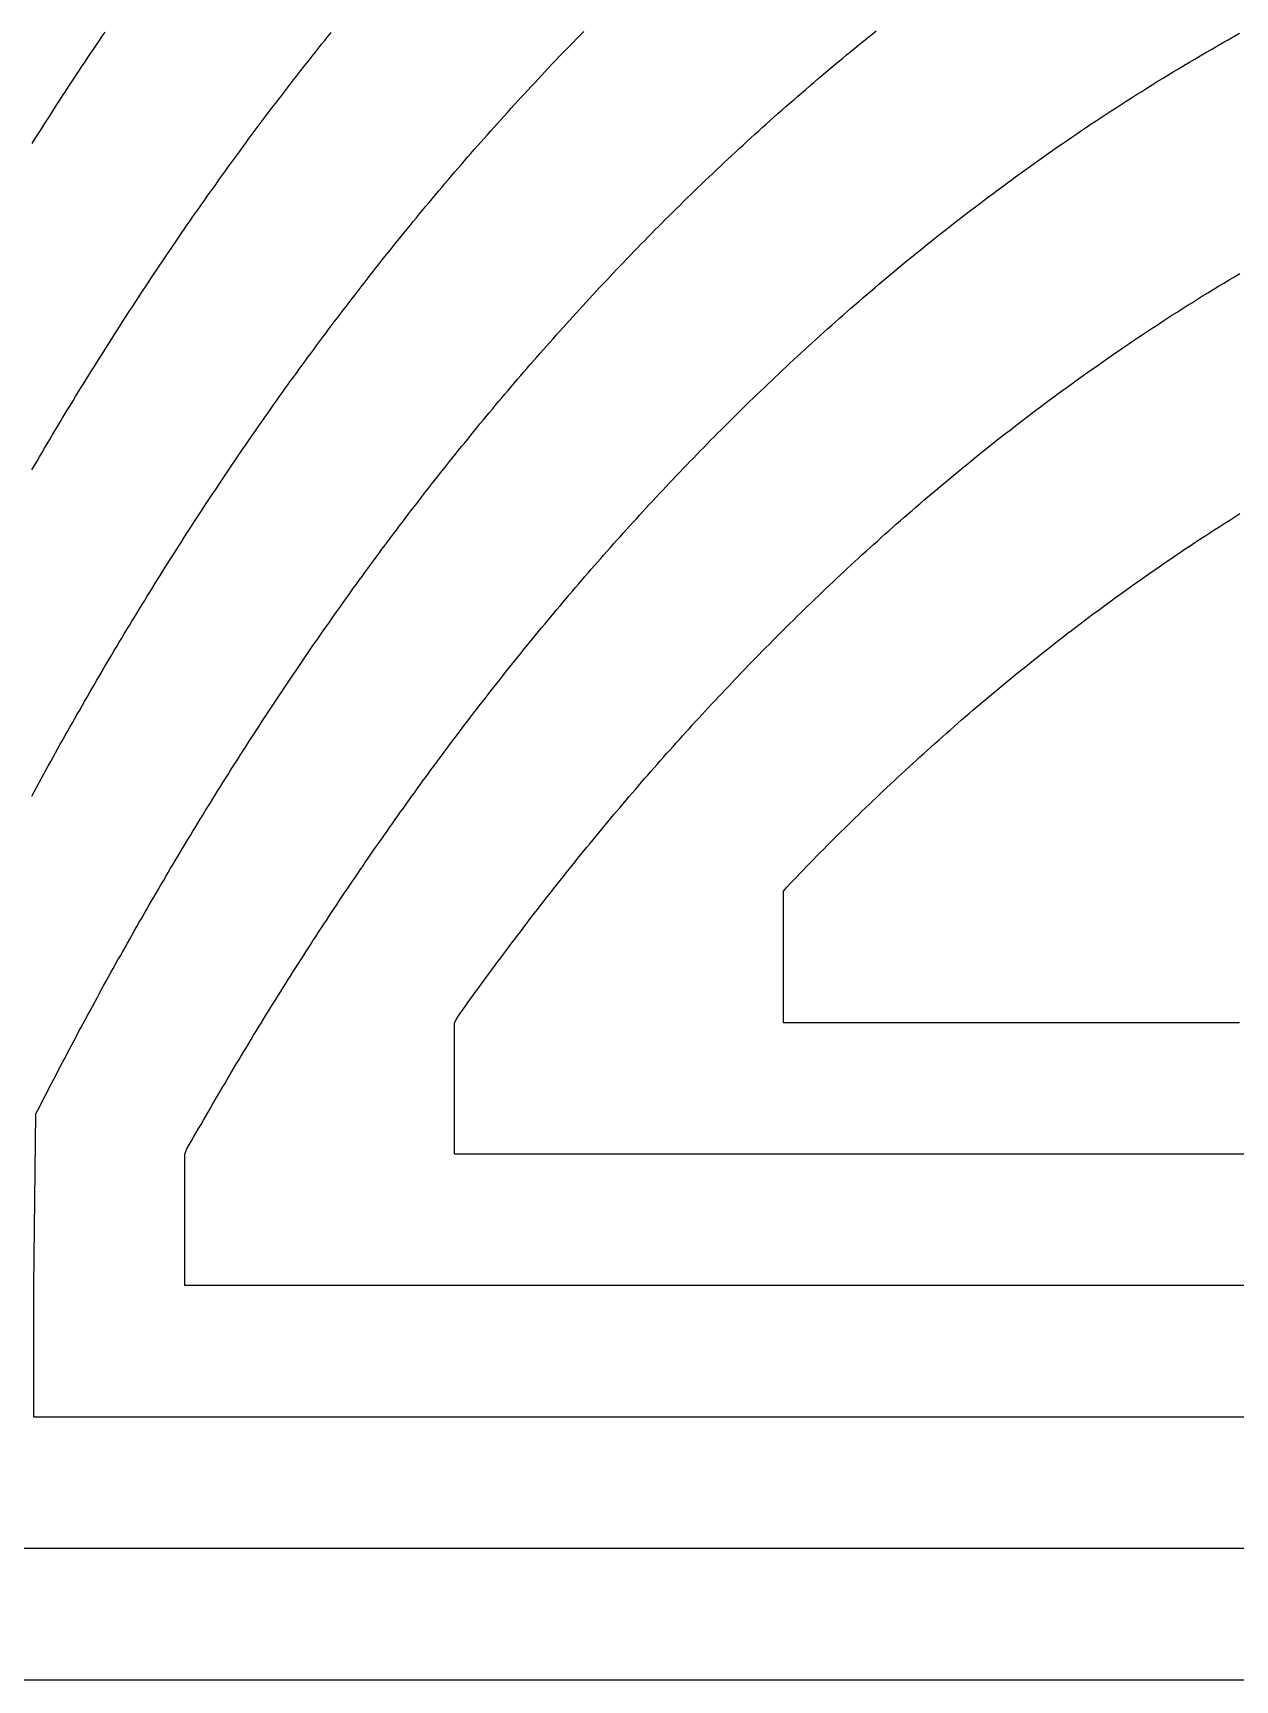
# Model space of a CAD drawing. Extents: x 201 to 397, y -170 to -3.
# Drawn here: x 247.8 to 276.13, y -132.3 to -93.46 of the extents above; entities that cross this region are included whole.
import ezdxf

# ---------------------------------------------------------------- set-up
doc = ezdxf.new("R2010")
doc.units = 0
doc.layers.add('MyLines', color=7, linetype='Continuous')

msp = doc.modelspace()

# ---------------------------------------------------------------- linework, layer by layer
at = {"layer": 'MyLines'}
for p, q in [((249.37, -93.639), (249.438, -93.539)), ((249.438, -93.539), (249.505, -93.439)), ((254.681, -93.637), (254.755, -93.544)), ((254.755, -93.544), (254.829, -93.452)), ((260.534, -93.683), (260.617, -93.597)), ((260.617, -93.597), (260.701, -93.511)), ((260.701, -93.511), (260.785, -93.425)), ((267.374, -93.656), (267.474, -93.576)), ((267.474, -93.576), (267.574, -93.495)), ((267.574, -93.495), (267.674, -93.415)), ((275.974, -93.621), (276.108, -93.545)), ((276.108, -93.545), (276.243, -93.47)), ((249.1, -94.039), (249.167, -93.939)), ((249.167, -93.939), (249.235, -93.839)), ((249.235, -93.839), (249.302, -93.739)), ((249.302, -93.739), (249.37, -93.639)), ((254.385, -94.007), (254.459, -93.914)), ((254.459, -93.914), (254.533, -93.822)), ((254.533, -93.822), (254.606, -93.729)), ((254.606, -93.729), (254.681, -93.637)), ((260.201, -94.028), (260.284, -93.941)), ((260.284, -93.941), (260.367, -93.855)), ((260.367, -93.855), (260.45, -93.769)), ((260.45, -93.769), (260.534, -93.683)), ((266.881, -94.06), (266.979, -93.979)), ((266.979, -93.979), (267.077, -93.898)), ((267.077, -93.898), (267.176, -93.817)), ((267.176, -93.817), (267.275, -93.737)), ((267.275, -93.737), (267.374, -93.656)), ((275.316, -94), (275.446, -93.924)), ((275.446, -93.924), (275.577, -93.848)), ((275.577, -93.848), (275.708, -93.772)), ((275.708, -93.772), (275.841, -93.697)), ((275.841, -93.697), (275.974, -93.621)), ((248.833, -94.441), (248.899, -94.34)), ((248.899, -94.34), (248.966, -94.24)), ((248.966, -94.24), (249.033, -94.139)), ((249.033, -94.139), (249.1, -94.039)), ((254.02, -94.472), (254.093, -94.379)), ((254.093, -94.379), (254.166, -94.286)), ((254.166, -94.286), (254.239, -94.193)), ((254.239, -94.193), (254.312, -94.1)), ((254.312, -94.1), (254.385, -94.007)), ((259.791, -94.461), (259.872, -94.374)), ((259.872, -94.374), (259.954, -94.287)), ((259.954, -94.287), (260.036, -94.201)), ((260.036, -94.201), (260.119, -94.114)), ((260.119, -94.114), (260.201, -94.028)), ((266.493, -94.384), (266.589, -94.303)), ((266.589, -94.303), (266.686, -94.222)), ((266.686, -94.222), (266.783, -94.141)), ((266.783, -94.141), (266.881, -94.06)), ((274.677, -94.38), (274.803, -94.304)), ((274.803, -94.304), (274.93, -94.228)), ((274.93, -94.228), (275.058, -94.152)), ((275.058, -94.152), (275.187, -94.076)), ((275.187, -94.076), (275.316, -94)), ((248.567, -94.845), (248.634, -94.743)), ((248.634, -94.743), (248.7, -94.642)), ((248.7, -94.642), (248.766, -94.542)), ((248.766, -94.542), (248.833, -94.441)), ((253.731, -94.846), (253.803, -94.752)), ((253.803, -94.752), (253.875, -94.659)), ((253.875, -94.659), (253.947, -94.566)), ((253.947, -94.566), (254.02, -94.472)), ((259.466, -94.809), (259.547, -94.722)), ((259.547, -94.722), (259.628, -94.635)), ((259.628, -94.635), (259.709, -94.548)), ((259.709, -94.548), (259.791, -94.461)), ((266.015, -94.791), (266.11, -94.709)), ((266.11, -94.709), (266.205, -94.628)), ((266.205, -94.628), (266.301, -94.546)), ((266.301, -94.546), (266.397, -94.465)), ((266.397, -94.465), (266.493, -94.384)), ((273.934, -94.839), (274.056, -94.762)), ((274.056, -94.762), (274.179, -94.686)), ((274.179, -94.686), (274.302, -94.609)), ((274.302, -94.609), (274.427, -94.533)), ((274.427, -94.533), (274.551, -94.457)), ((274.551, -94.457), (274.677, -94.38)), ((248.304, -95.25), (248.37, -95.148)), ((248.37, -95.148), (248.436, -95.047)), ((248.436, -95.047), (248.501, -94.946)), ((248.501, -94.946), (248.567, -94.845)), ((253.444, -95.221), (253.516, -95.127)), ((253.516, -95.127), (253.587, -95.033)), ((253.587, -95.033), (253.659, -94.94)), ((253.659, -94.94), (253.731, -94.846)), ((259.145, -95.158), (259.225, -95.071)), ((259.225, -95.071), (259.305, -94.983)), ((259.305, -94.983), (259.386, -94.896)), ((259.386, -94.896), (259.466, -94.809)), ((265.546, -95.199), (265.639, -95.117)), ((265.639, -95.117), (265.733, -95.035)), ((265.733, -95.035), (265.827, -94.954)), ((265.827, -94.954), (265.921, -94.872)), ((265.921, -94.872), (266.015, -94.791)), ((273.333, -95.223), (273.452, -95.146)), ((273.452, -95.146), (273.571, -95.069)), ((273.571, -95.069), (273.692, -94.992)), ((273.692, -94.992), (273.812, -94.915)), ((273.812, -94.915), (273.934, -94.839)), ((248.109, -95.555), (248.174, -95.453)), ((248.174, -95.453), (248.239, -95.351)), ((248.239, -95.351), (248.304, -95.25)), ((253.16, -95.598), (253.231, -95.504)), ((253.231, -95.504), (253.302, -95.409)), ((253.302, -95.409), (253.373, -95.315)), ((253.373, -95.315), (253.444, -95.221)), ((258.749, -95.596), (258.828, -95.508)), ((258.828, -95.508), (258.907, -95.421)), ((258.907, -95.421), (258.986, -95.333)), ((258.986, -95.333), (259.065, -95.245)), ((259.065, -95.245), (259.145, -95.158)), ((265.085, -95.609), (265.176, -95.527)), ((265.176, -95.527), (265.268, -95.445)), ((265.268, -95.445), (265.361, -95.363)), ((265.361, -95.363), (265.453, -95.281)), ((265.453, -95.281), (265.546, -95.199)), ((272.747, -95.608), (272.863, -95.531)), ((272.863, -95.531), (272.979, -95.454)), ((272.979, -95.454), (273.097, -95.377)), ((273.097, -95.377), (273.214, -95.3)), ((273.214, -95.3), (273.333, -95.223)), ((247.849, -95.963), (247.914, -95.861)), ((247.914, -95.861), (247.979, -95.759)), ((247.979, -95.759), (248.044, -95.657)), ((248.044, -95.657), (248.109, -95.555)), ((252.879, -95.976), (252.949, -95.882)), ((252.949, -95.882), (253.019, -95.787)), ((253.019, -95.787), (253.09, -95.692)), ((253.09, -95.692), (253.16, -95.598)), ((258.435, -95.948), (258.513, -95.86)), ((258.513, -95.86), (258.592, -95.772)), ((258.592, -95.772), (258.67, -95.684)), ((258.67, -95.684), (258.749, -95.596)), ((264.721, -95.938), (264.811, -95.856)), ((264.811, -95.856), (264.902, -95.774)), ((264.902, -95.774), (264.993, -95.691)), ((264.993, -95.691), (265.085, -95.609)), ((272.175, -95.995), (272.288, -95.917)), ((272.288, -95.917), (272.402, -95.84)), ((272.402, -95.84), (272.516, -95.763)), ((272.516, -95.763), (272.631, -95.685)), ((272.631, -95.685), (272.747, -95.608)), ((247.785, -96.066), (247.849, -95.963)), ((252.6, -96.356), (252.67, -96.261)), ((252.67, -96.261), (252.739, -96.166)), ((252.739, -96.166), (252.809, -96.071)), ((252.809, -96.071), (252.879, -95.976)), ((258.048, -96.39), (258.125, -96.302)), ((258.125, -96.302), (258.202, -96.213)), ((258.202, -96.213), (258.28, -96.125)), ((258.28, -96.125), (258.357, -96.037)), ((258.357, -96.037), (258.435, -95.948)), ((264.273, -96.352), (264.362, -96.269)), ((264.362, -96.269), (264.451, -96.186)), ((264.451, -96.186), (264.541, -96.104)), ((264.541, -96.104), (264.631, -96.021)), ((264.631, -96.021), (264.721, -95.938)), ((271.617, -96.383), (271.727, -96.306)), ((271.727, -96.306), (271.838, -96.228)), ((271.838, -96.228), (271.95, -96.15)), ((271.95, -96.15), (272.062, -96.072)), ((272.062, -96.072), (272.175, -95.995)), ((252.324, -96.737), (252.392, -96.642)), ((252.392, -96.642), (252.461, -96.546)), ((252.461, -96.546), (252.531, -96.451)), ((252.531, -96.451), (252.6, -96.356)), ((257.741, -96.745), (257.818, -96.656)), ((257.818, -96.656), (257.894, -96.568)), ((257.894, -96.568), (257.971, -96.479)), ((257.971, -96.479), (258.048, -96.39)), ((263.831, -96.767), (263.919, -96.684)), ((263.919, -96.684), (264.007, -96.601)), ((264.007, -96.601), (264.095, -96.518)), ((264.095, -96.518), (264.184, -96.435)), ((264.184, -96.435), (264.273, -96.352)), ((271.071, -96.773), (271.179, -96.695)), ((271.179, -96.695), (271.288, -96.617)), ((271.288, -96.617), (271.397, -96.539)), ((271.397, -96.539), (271.506, -96.461)), ((271.506, -96.461), (271.617, -96.383)), ((252.049, -97.12), (252.118, -97.024)), ((252.118, -97.024), (252.186, -96.928)), ((252.186, -96.928), (252.255, -96.833)), ((252.255, -96.833), (252.324, -96.737)), ((257.438, -97.102), (257.514, -97.012)), ((257.514, -97.012), (257.589, -96.923)), ((257.589, -96.923), (257.665, -96.834)), ((257.665, -96.834), (257.741, -96.745)), ((263.483, -97.1), (263.57, -97.017)), ((263.57, -97.017), (263.657, -96.933)), ((263.657, -96.933), (263.744, -96.85)), ((263.744, -96.85), (263.831, -96.767)), ((270.537, -97.165), (270.643, -97.087)), ((270.643, -97.087), (270.749, -97.008)), ((270.749, -97.008), (270.856, -96.93)), ((270.856, -96.93), (270.963, -96.852)), ((270.963, -96.852), (271.071, -96.773)), ((251.778, -97.504), (251.845, -97.408)), ((251.845, -97.408), (251.913, -97.312)), ((251.913, -97.312), (251.981, -97.216)), ((251.981, -97.216), (252.049, -97.12)), ((257.063, -97.549), (257.138, -97.459)), ((257.138, -97.459), (257.212, -97.37)), ((257.212, -97.37), (257.287, -97.28)), ((257.287, -97.28), (257.363, -97.191)), ((257.363, -97.191), (257.438, -97.102)), ((263.054, -97.519), (263.139, -97.435)), ((263.139, -97.435), (263.225, -97.351)), ((263.225, -97.351), (263.311, -97.267)), ((263.311, -97.267), (263.397, -97.184)), ((263.397, -97.184), (263.483, -97.1)), ((270.014, -97.558), (270.118, -97.48)), ((270.118, -97.48), (270.222, -97.401)), ((270.222, -97.401), (270.326, -97.322)), ((270.326, -97.322), (270.431, -97.244)), ((270.431, -97.244), (270.537, -97.165)), ((251.508, -97.89), (251.575, -97.793)), ((251.575, -97.793), (251.643, -97.697)), ((251.643, -97.697), (251.71, -97.6)), ((251.71, -97.6), (251.778, -97.504)), ((256.766, -97.908), (256.84, -97.818)), ((256.84, -97.818), (256.914, -97.728)), ((256.914, -97.728), (256.988, -97.639)), ((256.988, -97.639), (257.063, -97.549)), ((262.631, -97.939), (262.715, -97.855)), ((262.715, -97.855), (262.799, -97.771)), ((262.799, -97.771), (262.884, -97.687)), ((262.884, -97.687), (262.969, -97.603)), ((262.969, -97.603), (263.054, -97.519)), ((269.502, -97.953), (269.604, -97.874)), ((269.604, -97.874), (269.706, -97.795)), ((269.706, -97.795), (269.808, -97.716)), ((269.808, -97.716), (269.911, -97.637)), ((269.911, -97.637), (270.014, -97.558)), ((251.241, -98.277), (251.308, -98.18)), ((251.308, -98.18), (251.374, -98.083)), ((251.374, -98.083), (251.441, -97.987)), ((251.441, -97.987), (251.508, -97.89)), ((256.472, -98.269), (256.545, -98.179)), ((256.545, -98.179), (256.619, -98.088)), ((256.619, -98.088), (256.692, -97.998)), ((256.692, -97.998), (256.766, -97.908)), ((262.297, -98.276), (262.38, -98.192)), ((262.38, -98.192), (262.463, -98.107)), ((262.463, -98.107), (262.547, -98.023)), ((262.547, -98.023), (262.631, -97.939)), ((269.099, -98.27), (269.199, -98.191)), ((269.199, -98.191), (269.3, -98.111)), ((269.3, -98.111), (269.401, -98.032)), ((269.401, -98.032), (269.502, -97.953)), ((250.976, -98.666), (251.042, -98.569)), ((251.042, -98.569), (251.108, -98.471)), ((251.108, -98.471), (251.175, -98.374)), ((251.175, -98.374), (251.241, -98.277)), ((256.108, -98.722), (256.181, -98.631)), ((256.181, -98.631), (256.253, -98.54)), ((256.253, -98.54), (256.326, -98.45)), ((256.326, -98.45), (256.399, -98.359)), ((256.399, -98.359), (256.472, -98.269)), ((261.885, -98.7), (261.967, -98.615)), ((261.967, -98.615), (262.049, -98.53)), ((262.049, -98.53), (262.131, -98.445)), ((262.131, -98.445), (262.214, -98.361)), ((262.214, -98.361), (262.297, -98.276)), ((268.605, -98.668), (268.703, -98.588)), ((268.703, -98.588), (268.802, -98.509)), ((268.802, -98.509), (268.901, -98.429)), ((268.901, -98.429), (269, -98.35)), ((269, -98.35), (269.099, -98.27)), ((250.714, -99.056), (250.779, -98.959)), ((250.779, -98.959), (250.845, -98.861)), ((250.845, -98.861), (250.91, -98.764)), ((250.91, -98.764), (250.976, -98.666)), ((255.821, -99.085), (255.892, -98.994)), ((255.892, -98.994), (255.964, -98.903)), ((255.964, -98.903), (256.036, -98.812)), ((256.036, -98.812), (256.108, -98.722)), ((261.559, -99.04), (261.64, -98.955)), ((261.64, -98.955), (261.722, -98.87)), ((261.722, -98.87), (261.803, -98.785)), ((261.803, -98.785), (261.885, -98.7)), ((268.12, -99.067), (268.216, -98.987)), ((268.216, -98.987), (268.313, -98.907)), ((268.313, -98.907), (268.41, -98.827)), ((268.41, -98.827), (268.507, -98.748)), ((268.507, -98.748), (268.605, -98.668)), ((250.453, -99.448), (250.518, -99.35)), ((250.518, -99.35), (250.583, -99.252)), ((250.583, -99.252), (250.648, -99.154)), ((250.648, -99.154), (250.714, -99.056)), ((255.535, -99.45), (255.607, -99.359)), ((255.607, -99.359), (255.678, -99.267)), ((255.678, -99.267), (255.749, -99.176)), ((255.749, -99.176), (255.821, -99.085)), ((261.157, -99.466), (261.237, -99.381)), ((261.237, -99.381), (261.317, -99.296)), ((261.317, -99.296), (261.398, -99.21)), ((261.398, -99.21), (261.478, -99.125)), ((261.478, -99.125), (261.559, -99.04)), ((267.643, -99.468), (267.738, -99.388)), ((267.738, -99.388), (267.833, -99.307)), ((267.833, -99.307), (267.928, -99.227)), ((267.928, -99.227), (268.024, -99.147)), ((268.024, -99.147), (268.12, -99.067)), ((275.742, -99.435), (275.867, -99.359)), ((275.867, -99.359), (275.993, -99.284)), ((275.993, -99.284), (276.12, -99.208)), ((276.12, -99.208), (276.247, -99.133)), ((250.195, -99.842), (250.259, -99.743)), ((250.259, -99.743), (250.324, -99.645)), ((250.324, -99.645), (250.388, -99.547)), ((250.388, -99.547), (250.453, -99.448)), ((255.183, -99.908), (255.253, -99.816)), ((255.253, -99.816), (255.323, -99.725)), ((255.323, -99.725), (255.394, -99.633)), ((255.394, -99.633), (255.465, -99.542)), ((255.465, -99.542), (255.535, -99.45)), ((260.76, -99.895), (260.839, -99.809)), ((260.839, -99.809), (260.918, -99.723)), ((260.918, -99.723), (260.998, -99.638)), ((260.998, -99.638), (261.077, -99.552)), ((261.077, -99.552), (261.157, -99.466)), ((267.175, -99.871), (267.268, -99.79)), ((267.268, -99.79), (267.361, -99.709)), ((267.361, -99.709), (267.455, -99.629)), ((267.455, -99.629), (267.549, -99.548)), ((267.549, -99.548), (267.643, -99.468)), ((275.007, -99.89), (275.128, -99.814)), ((275.128, -99.814), (275.249, -99.738)), ((275.249, -99.738), (275.371, -99.662)), ((275.371, -99.662), (275.494, -99.587)), ((275.494, -99.587), (275.618, -99.511)), ((275.618, -99.511), (275.742, -99.435)), ((249.938, -100.237), (250.002, -100.138)), ((250.002, -100.138), (250.066, -100.039)), ((250.066, -100.039), (250.13, -99.94)), ((250.13, -99.94), (250.195, -99.842)), ((254.903, -100.276), (254.973, -100.184)), ((254.973, -100.184), (255.043, -100.092)), ((255.043, -100.092), (255.112, -100)), ((255.112, -100), (255.183, -99.908)), ((260.447, -100.239), (260.525, -100.153)), ((260.525, -100.153), (260.603, -100.067)), ((260.603, -100.067), (260.682, -99.981)), ((260.682, -99.981), (260.76, -99.895)), ((266.715, -100.275), (266.807, -100.194)), ((266.807, -100.194), (266.898, -100.113)), ((266.898, -100.113), (266.99, -100.032)), ((266.99, -100.032), (267.083, -99.951)), ((267.083, -99.951), (267.175, -99.871)), ((274.412, -100.272), (274.53, -100.195)), ((274.53, -100.195), (274.648, -100.119)), ((274.648, -100.119), (274.767, -100.043)), ((274.767, -100.043), (274.886, -99.967)), ((274.886, -99.967), (275.007, -99.89)), ((249.684, -100.633), (249.747, -100.534)), ((249.747, -100.534), (249.811, -100.435)), ((249.811, -100.435), (249.874, -100.336)), ((249.874, -100.336), (249.938, -100.237)), ((254.626, -100.645), (254.695, -100.553)), ((254.695, -100.553), (254.764, -100.461)), ((254.764, -100.461), (254.834, -100.368)), ((254.834, -100.368), (254.903, -100.276)), ((260.06, -100.671), (260.137, -100.585)), ((260.137, -100.585), (260.214, -100.498)), ((260.214, -100.498), (260.291, -100.412)), ((260.291, -100.412), (260.369, -100.325)), ((260.369, -100.325), (260.447, -100.239)), ((266.353, -100.599), (266.443, -100.518)), ((266.443, -100.518), (266.533, -100.437)), ((266.533, -100.437), (266.624, -100.356)), ((266.624, -100.356), (266.715, -100.275)), ((273.833, -100.654), (273.948, -100.578)), ((273.948, -100.578), (274.063, -100.501)), ((274.063, -100.501), (274.179, -100.424)), ((274.179, -100.424), (274.295, -100.348)), ((274.295, -100.348), (274.412, -100.272)), ((249.432, -101.032), (249.495, -100.932)), ((249.495, -100.932), (249.558, -100.832)), ((249.558, -100.832), (249.621, -100.733)), ((249.621, -100.733), (249.684, -100.633)), ((254.352, -101.016), (254.42, -100.923)), ((254.42, -100.923), (254.489, -100.831)), ((254.489, -100.831), (254.557, -100.738)), ((254.557, -100.738), (254.626, -100.645)), ((259.753, -101.018), (259.829, -100.931)), ((259.829, -100.931), (259.906, -100.844)), ((259.906, -100.844), (259.983, -100.758)), ((259.983, -100.758), (260.06, -100.671)), ((265.906, -101.006), (265.995, -100.925)), ((265.995, -100.925), (266.084, -100.843)), ((266.084, -100.843), (266.173, -100.762)), ((266.173, -100.762), (266.263, -100.681)), ((266.263, -100.681), (266.353, -100.599)), ((273.268, -101.038), (273.38, -100.961)), ((273.38, -100.961), (273.492, -100.884)), ((273.492, -100.884), (273.605, -100.808)), ((273.605, -100.808), (273.719, -100.731)), ((273.719, -100.731), (273.833, -100.654)), ((249.181, -101.431), (249.244, -101.331)), ((249.244, -101.331), (249.306, -101.231)), ((249.306, -101.231), (249.369, -101.131)), ((249.369, -101.131), (249.432, -101.032)), ((254.079, -101.388), (254.147, -101.295)), ((254.147, -101.295), (254.215, -101.202)), ((254.215, -101.202), (254.283, -101.109)), ((254.283, -101.109), (254.352, -101.016)), ((259.375, -101.453), (259.45, -101.366)), ((259.45, -101.366), (259.525, -101.279)), ((259.525, -101.279), (259.601, -101.192)), ((259.601, -101.192), (259.677, -101.105)), ((259.677, -101.105), (259.753, -101.018)), ((265.467, -101.415), (265.554, -101.333)), ((265.554, -101.333), (265.642, -101.251)), ((265.642, -101.251), (265.73, -101.17)), ((265.73, -101.17), (265.818, -101.088)), ((265.818, -101.088), (265.906, -101.006)), ((272.717, -101.424), (272.826, -101.346)), ((272.826, -101.346), (272.936, -101.269)), ((272.936, -101.269), (273.046, -101.192)), ((273.046, -101.192), (273.157, -101.115)), ((273.157, -101.115), (273.268, -101.038)), ((248.933, -101.833), (248.995, -101.732)), ((248.995, -101.732), (249.057, -101.632)), ((249.057, -101.632), (249.119, -101.531)), ((249.119, -101.531), (249.181, -101.431)), ((253.81, -101.762), (253.877, -101.668)), ((253.877, -101.668), (253.944, -101.575)), ((253.944, -101.575), (254.012, -101.481)), ((254.012, -101.481), (254.079, -101.388)), ((259.075, -101.803), (259.15, -101.715)), ((259.15, -101.715), (259.225, -101.628)), ((259.225, -101.628), (259.299, -101.54)), ((259.299, -101.54), (259.375, -101.453)), ((265.034, -101.826), (265.12, -101.743)), ((265.12, -101.743), (265.206, -101.661)), ((265.206, -101.661), (265.293, -101.579)), ((265.293, -101.579), (265.38, -101.497)), ((265.38, -101.497), (265.467, -101.415)), ((272.178, -101.811), (272.285, -101.733)), ((272.285, -101.733), (272.392, -101.656)), ((272.392, -101.656), (272.5, -101.578)), ((272.5, -101.578), (272.608, -101.501)), ((272.608, -101.501), (272.717, -101.424)), ((248.687, -102.236), (248.748, -102.135)), ((248.748, -102.135), (248.81, -102.034)), ((248.81, -102.034), (248.871, -101.933)), ((248.871, -101.933), (248.933, -101.833)), ((253.476, -102.23), (253.542, -102.136)), ((253.542, -102.136), (253.609, -102.043)), ((253.609, -102.043), (253.676, -101.949)), ((253.676, -101.949), (253.743, -101.855)), ((253.743, -101.855), (253.81, -101.762)), ((258.779, -102.153), (258.852, -102.066)), ((258.852, -102.066), (258.927, -101.978)), ((258.927, -101.978), (259.001, -101.89)), ((259.001, -101.89), (259.075, -101.803)), ((264.693, -102.155), (264.778, -102.073)), ((264.778, -102.073), (264.863, -101.99)), ((264.863, -101.99), (264.949, -101.908)), ((264.949, -101.908), (265.034, -101.826)), ((271.651, -102.199), (271.756, -102.121)), ((271.756, -102.121), (271.86, -102.044)), ((271.86, -102.044), (271.966, -101.966)), ((271.966, -101.966), (272.072, -101.888)), ((272.072, -101.888), (272.178, -101.811)), ((248.503, -102.539), (248.564, -102.438)), ((248.564, -102.438), (248.625, -102.336)), ((248.625, -102.336), (248.687, -102.236)), ((253.211, -102.607), (253.277, -102.513)), ((253.277, -102.513), (253.343, -102.419)), ((253.343, -102.419), (253.409, -102.324)), ((253.409, -102.324), (253.476, -102.23)), ((258.412, -102.594), (258.485, -102.505)), ((258.485, -102.505), (258.558, -102.417)), ((258.558, -102.417), (258.631, -102.329)), ((258.631, -102.329), (258.705, -102.241)), ((258.705, -102.241), (258.779, -102.153)), ((264.272, -102.568), (264.356, -102.486)), ((264.356, -102.486), (264.44, -102.403)), ((264.44, -102.403), (264.524, -102.32)), ((264.524, -102.32), (264.608, -102.238)), ((264.608, -102.238), (264.693, -102.155)), ((271.135, -102.589), (271.238, -102.511)), ((271.238, -102.511), (271.34, -102.433)), ((271.34, -102.433), (271.443, -102.355)), ((271.443, -102.355), (271.547, -102.277)), ((271.547, -102.277), (271.651, -102.199)), ((248.26, -102.944), (248.321, -102.843)), ((248.321, -102.843), (248.381, -102.741)), ((248.381, -102.741), (248.442, -102.64)), ((248.442, -102.64), (248.503, -102.539)), ((252.948, -102.985), (253.014, -102.89)), ((253.014, -102.89), (253.079, -102.796)), ((253.079, -102.796), (253.145, -102.701)), ((253.145, -102.701), (253.211, -102.607)), ((258.122, -102.947), (258.194, -102.859)), ((258.194, -102.859), (258.267, -102.77)), ((258.267, -102.77), (258.339, -102.682)), ((258.339, -102.682), (258.412, -102.594)), ((263.857, -102.984), (263.94, -102.9)), ((263.94, -102.9), (264.023, -102.817)), ((264.023, -102.817), (264.106, -102.734)), ((264.106, -102.734), (264.189, -102.651)), ((264.189, -102.651), (264.272, -102.568)), ((270.63, -102.98), (270.731, -102.902)), ((270.731, -102.902), (270.831, -102.824)), ((270.831, -102.824), (270.932, -102.745)), ((270.932, -102.745), (271.034, -102.667)), ((271.034, -102.667), (271.135, -102.589)), ((248.019, -103.352), (248.079, -103.25)), ((248.079, -103.25), (248.139, -103.148)), ((248.139, -103.148), (248.199, -103.046)), ((248.199, -103.046), (248.26, -102.944)), ((252.688, -103.364), (252.753, -103.269)), ((252.753, -103.269), (252.818, -103.174)), ((252.818, -103.174), (252.883, -103.08)), ((252.883, -103.08), (252.948, -102.985)), ((257.763, -103.391), (257.834, -103.302)), ((257.834, -103.302), (257.906, -103.213)), ((257.906, -103.213), (257.978, -103.124)), ((257.978, -103.124), (258.05, -103.036)), ((258.05, -103.036), (258.122, -102.947)), ((263.53, -103.317), (263.612, -103.233)), ((263.612, -103.233), (263.693, -103.15)), ((263.693, -103.15), (263.775, -103.067)), ((263.775, -103.067), (263.857, -102.984)), ((270.135, -103.373), (270.234, -103.295)), ((270.234, -103.295), (270.332, -103.216)), ((270.332, -103.216), (270.431, -103.137)), ((270.431, -103.137), (270.531, -103.059)), ((270.531, -103.059), (270.63, -102.98)), ((247.779, -103.761), (247.839, -103.658)), ((247.839, -103.658), (247.899, -103.556)), ((247.899, -103.556), (247.959, -103.454)), ((247.959, -103.454), (248.019, -103.352)), ((252.43, -103.745), (252.494, -103.65)), ((252.494, -103.65), (252.559, -103.554)), ((252.559, -103.554), (252.623, -103.459)), ((252.623, -103.459), (252.688, -103.364)), ((257.479, -103.747), (257.55, -103.658)), ((257.55, -103.658), (257.621, -103.569)), ((257.621, -103.569), (257.692, -103.479)), ((257.692, -103.479), (257.763, -103.391)), ((263.126, -103.735), (263.206, -103.651)), ((263.206, -103.651), (263.287, -103.568)), ((263.287, -103.568), (263.368, -103.484)), ((263.368, -103.484), (263.449, -103.4)), ((263.449, -103.4), (263.53, -103.317)), ((269.65, -103.768), (269.746, -103.689)), ((269.746, -103.689), (269.843, -103.61)), ((269.843, -103.61), (269.94, -103.531)), ((269.94, -103.531), (270.037, -103.452)), ((270.037, -103.452), (270.135, -103.373)), ((252.174, -104.127), (252.238, -104.031)), ((252.238, -104.031), (252.301, -103.936)), ((252.301, -103.936), (252.366, -103.84)), ((252.366, -103.84), (252.43, -103.745)), ((257.197, -104.104), (257.267, -104.015)), ((257.267, -104.015), (257.338, -103.925)), ((257.338, -103.925), (257.408, -103.836)), ((257.408, -103.836), (257.479, -103.747)), ((262.727, -104.155), (262.807, -104.071)), ((262.807, -104.071), (262.886, -103.987)), ((262.886, -103.987), (262.966, -103.903)), ((262.966, -103.903), (263.046, -103.819)), ((263.046, -103.819), (263.126, -103.735)), ((269.173, -104.164), (269.268, -104.084)), ((269.268, -104.084), (269.363, -104.005)), ((269.363, -104.005), (269.458, -103.926)), ((269.458, -103.926), (269.554, -103.847)), ((269.554, -103.847), (269.65, -103.768)), ((251.92, -104.511), (251.983, -104.415)), ((251.983, -104.415), (252.046, -104.319)), ((252.046, -104.319), (252.11, -104.223)), ((252.11, -104.223), (252.174, -104.127)), ((256.849, -104.553), (256.918, -104.463)), ((256.918, -104.463), (256.988, -104.373)), ((256.988, -104.373), (257.057, -104.283)), ((257.057, -104.283), (257.127, -104.194)), ((257.127, -104.194), (257.197, -104.104)), ((262.412, -104.492), (262.491, -104.407)), ((262.491, -104.407), (262.57, -104.323)), ((262.57, -104.323), (262.648, -104.239)), ((262.648, -104.239), (262.727, -104.155)), ((268.799, -104.481), (268.892, -104.402)), ((268.892, -104.402), (268.985, -104.322)), ((268.985, -104.322), (269.079, -104.243)), ((269.079, -104.243), (269.173, -104.164)), ((251.668, -104.895), (251.73, -104.799)), ((251.73, -104.799), (251.793, -104.703)), ((251.793, -104.703), (251.856, -104.607)), ((251.856, -104.607), (251.92, -104.511)), ((256.573, -104.913), (256.642, -104.823)), ((256.642, -104.823), (256.711, -104.733)), ((256.711, -104.733), (256.78, -104.643)), ((256.78, -104.643), (256.849, -104.553)), ((262.024, -104.915), (262.101, -104.83)), ((262.101, -104.83), (262.179, -104.745)), ((262.179, -104.745), (262.256, -104.661)), ((262.256, -104.661), (262.334, -104.576)), ((262.334, -104.576), (262.412, -104.492)), ((268.337, -104.88), (268.429, -104.8)), ((268.429, -104.8), (268.521, -104.72)), ((268.521, -104.72), (268.613, -104.641)), ((268.613, -104.641), (268.706, -104.561)), ((268.706, -104.561), (268.799, -104.481)), ((276.13, -104.871), (276.25, -104.795)), ((251.418, -105.282), (251.48, -105.185)), ((251.48, -105.185), (251.542, -105.088)), ((251.542, -105.088), (251.605, -104.992)), ((251.605, -104.992), (251.668, -104.895)), ((256.3, -105.274), (256.368, -105.184)), ((256.368, -105.184), (256.436, -105.094)), ((256.436, -105.094), (256.505, -105.003)), ((256.505, -105.003), (256.573, -104.913)), ((261.716, -105.254), (261.793, -105.169)), ((261.793, -105.169), (261.869, -105.084)), ((261.869, -105.084), (261.946, -105)), ((261.946, -105), (262.024, -104.915)), ((267.884, -105.28), (267.974, -105.2)), ((267.974, -105.2), (268.065, -105.12)), ((268.065, -105.12), (268.155, -105.04)), ((268.155, -105.04), (268.246, -104.96)), ((268.246, -104.96), (268.337, -104.88)), ((275.421, -105.325), (275.537, -105.249)), ((275.537, -105.249), (275.654, -105.173)), ((275.654, -105.173), (275.772, -105.098)), ((275.772, -105.098), (275.891, -105.022)), ((275.891, -105.022), (276.01, -104.946)), ((276.01, -104.946), (276.13, -104.871)), ((251.169, -105.67), (251.231, -105.573)), ((251.231, -105.573), (251.293, -105.476)), ((251.293, -105.476), (251.355, -105.379)), ((251.355, -105.379), (251.418, -105.282)), ((255.961, -105.728), (256.029, -105.637)), ((256.029, -105.637), (256.096, -105.546)), ((256.096, -105.546), (256.164, -105.456)), ((256.164, -105.456), (256.232, -105.365)), ((256.232, -105.365), (256.3, -105.274)), ((261.336, -105.68), (261.412, -105.595)), ((261.412, -105.595), (261.488, -105.51)), ((261.488, -105.51), (261.564, -105.424)), ((261.564, -105.424), (261.64, -105.339)), ((261.64, -105.339), (261.716, -105.254)), ((267.439, -105.682), (267.527, -105.601)), ((267.527, -105.601), (267.616, -105.521)), ((267.616, -105.521), (267.705, -105.441)), ((267.705, -105.441), (267.795, -105.36)), ((267.795, -105.36), (267.884, -105.28)), ((274.847, -105.705), (274.961, -105.629)), ((274.961, -105.629), (275.075, -105.553)), ((275.075, -105.553), (275.19, -105.477)), ((275.19, -105.477), (275.305, -105.401)), ((275.305, -105.401), (275.421, -105.325)), ((250.923, -106.059), (250.985, -105.961)), ((250.985, -105.961), (251.046, -105.864)), ((251.046, -105.864), (251.108, -105.767)), ((251.108, -105.767), (251.169, -105.67)), ((255.693, -106.092), (255.76, -106.001)), ((255.76, -106.001), (255.827, -105.91)), ((255.827, -105.91), (255.894, -105.819)), ((255.894, -105.819), (255.961, -105.728)), ((260.961, -106.108), (261.036, -106.022)), ((261.036, -106.022), (261.111, -105.937)), ((261.111, -105.937), (261.186, -105.851)), ((261.186, -105.851), (261.261, -105.766)), ((261.261, -105.766), (261.336, -105.68)), ((267, -106.085), (267.088, -106.004)), ((267.088, -106.004), (267.175, -105.924)), ((267.175, -105.924), (267.263, -105.843)), ((267.263, -105.843), (267.35, -105.762)), ((267.35, -105.762), (267.439, -105.682)), ((274.288, -106.087), (274.399, -106.01)), ((274.399, -106.01), (274.51, -105.934)), ((274.51, -105.934), (274.622, -105.858)), ((274.622, -105.858), (274.734, -105.781)), ((274.734, -105.781), (274.847, -105.705)), ((250.679, -106.449), (250.74, -106.352)), ((250.74, -106.352), (250.801, -106.254)), ((250.801, -106.254), (250.862, -106.156)), ((250.862, -106.156), (250.923, -106.059)), ((255.427, -106.458), (255.494, -106.366)), ((255.494, -106.366), (255.56, -106.275)), ((255.56, -106.275), (255.627, -106.184)), ((255.627, -106.184), (255.693, -106.092)), ((260.665, -106.451), (260.738, -106.365)), ((260.738, -106.365), (260.813, -106.279)), ((260.813, -106.279), (260.887, -106.194)), ((260.887, -106.194), (260.961, -106.108)), ((266.569, -106.49), (266.655, -106.409)), ((266.655, -106.409), (266.741, -106.328)), ((266.741, -106.328), (266.827, -106.247)), ((266.827, -106.247), (266.914, -106.166)), ((266.914, -106.166), (267, -106.085)), ((273.743, -106.47), (273.851, -106.393)), ((273.851, -106.393), (273.96, -106.316)), ((273.96, -106.316), (274.069, -106.24)), ((274.069, -106.24), (274.178, -106.163)), ((274.178, -106.163), (274.288, -106.087)), ((250.437, -106.842), (250.497, -106.743)), ((250.497, -106.743), (250.558, -106.645)), ((250.558, -106.645), (250.618, -106.547)), ((250.618, -106.547), (250.679, -106.449)), ((255.164, -106.825), (255.23, -106.733)), ((255.23, -106.733), (255.295, -106.641)), ((255.295, -106.641), (255.361, -106.549)), ((255.361, -106.549), (255.427, -106.458)), ((260.298, -106.882), (260.371, -106.796)), ((260.371, -106.796), (260.444, -106.71)), ((260.444, -106.71), (260.517, -106.623)), ((260.517, -106.623), (260.591, -106.537)), ((260.591, -106.537), (260.665, -106.451)), ((266.229, -106.815), (266.314, -106.733)), ((266.314, -106.733), (266.399, -106.652)), ((266.399, -106.652), (266.484, -106.571)), ((266.484, -106.571), (266.569, -106.49)), ((273.211, -106.854), (273.316, -106.777)), ((273.316, -106.777), (273.422, -106.7)), ((273.422, -106.7), (273.529, -106.623)), ((273.529, -106.623), (273.636, -106.546)), ((273.636, -106.546), (273.743, -106.47)), ((250.196, -107.235), (250.256, -107.137)), ((250.256, -107.137), (250.316, -107.038)), ((250.316, -107.038), (250.376, -106.94)), ((250.376, -106.94), (250.437, -106.842)), ((254.838, -107.285), (254.903, -107.193)), ((254.903, -107.193), (254.968, -107.1)), ((254.968, -107.1), (255.033, -107.008)), ((255.033, -107.008), (255.098, -106.916)), ((255.098, -106.916), (255.164, -106.825)), ((260.008, -107.228), (260.08, -107.141)), ((260.08, -107.141), (260.152, -107.055)), ((260.152, -107.055), (260.225, -106.968)), ((260.225, -106.968), (260.298, -106.882)), ((265.81, -107.222), (265.893, -107.141)), ((265.893, -107.141), (265.977, -107.059)), ((265.977, -107.059), (266.061, -106.978)), ((266.061, -106.978), (266.145, -106.896)), ((266.145, -106.896), (266.229, -106.815)), ((272.69, -107.239), (272.793, -107.162)), ((272.793, -107.162), (272.897, -107.085)), ((272.897, -107.085), (273.001, -107.008)), ((273.001, -107.008), (273.106, -106.931)), ((273.106, -106.931), (273.211, -106.854)), ((249.957, -107.63), (250.017, -107.531)), ((250.017, -107.531), (250.076, -107.432)), ((250.076, -107.432), (250.136, -107.334)), ((250.136, -107.334), (250.196, -107.235)), ((254.579, -107.654), (254.643, -107.562)), ((254.643, -107.562), (254.708, -107.469)), ((254.708, -107.469), (254.773, -107.377)), ((254.773, -107.377), (254.838, -107.285)), ((259.649, -107.662), (259.72, -107.575)), ((259.72, -107.575), (259.792, -107.488)), ((259.792, -107.488), (259.864, -107.401)), ((259.864, -107.401), (259.936, -107.315)), ((259.936, -107.315), (260.008, -107.228)), ((265.397, -107.631), (265.479, -107.549)), ((265.479, -107.549), (265.561, -107.468)), ((265.561, -107.468), (265.644, -107.386)), ((265.644, -107.386), (265.727, -107.304)), ((265.727, -107.304), (265.81, -107.222)), ((272.181, -107.626), (272.282, -107.549)), ((272.282, -107.549), (272.383, -107.471)), ((272.383, -107.471), (272.485, -107.394)), ((272.485, -107.394), (272.587, -107.317)), ((272.587, -107.317), (272.69, -107.239)), ((249.72, -108.026), (249.779, -107.927)), ((249.779, -107.927), (249.839, -107.828)), ((249.839, -107.828), (249.898, -107.729)), ((249.898, -107.729), (249.957, -107.63)), ((254.322, -108.025), (254.386, -107.932)), ((254.386, -107.932), (254.45, -107.84)), ((254.45, -107.84), (254.515, -107.747)), ((254.515, -107.747), (254.579, -107.654)), ((259.365, -108.01), (259.436, -107.923)), ((259.436, -107.923), (259.507, -107.836)), ((259.507, -107.836), (259.578, -107.749)), ((259.578, -107.749), (259.649, -107.662)), ((264.99, -108.042), (265.071, -107.96)), ((265.071, -107.96), (265.152, -107.878)), ((265.152, -107.878), (265.233, -107.795)), ((265.233, -107.795), (265.315, -107.713)), ((265.315, -107.713), (265.397, -107.631)), ((271.682, -108.015), (271.781, -107.937)), ((271.781, -107.937), (271.88, -107.859)), ((271.88, -107.859), (271.98, -107.782)), ((271.98, -107.782), (272.08, -107.704)), ((272.08, -107.704), (272.181, -107.626)), ((249.485, -108.424), (249.544, -108.325)), ((249.544, -108.325), (249.602, -108.225)), ((249.602, -108.225), (249.661, -108.126)), ((249.661, -108.126), (249.72, -108.026)), ((254.068, -108.398), (254.131, -108.304)), ((254.131, -108.304), (254.195, -108.211)), ((254.195, -108.211), (254.259, -108.118)), ((254.259, -108.118), (254.322, -108.025)), ((259.014, -108.447), (259.084, -108.36)), ((259.084, -108.36), (259.154, -108.272)), ((259.154, -108.272), (259.224, -108.185)), ((259.224, -108.185), (259.294, -108.098)), ((259.294, -108.098), (259.365, -108.01)), ((264.668, -108.372), (264.748, -108.289)), ((264.748, -108.289), (264.829, -108.207)), ((264.829, -108.207), (264.909, -108.124)), ((264.909, -108.124), (264.99, -108.042)), ((271.193, -108.405), (271.29, -108.327)), ((271.29, -108.327), (271.387, -108.248)), ((271.387, -108.248), (271.485, -108.171)), ((271.485, -108.171), (271.583, -108.093)), ((271.583, -108.093), (271.682, -108.015)), ((249.252, -108.824), (249.31, -108.724)), ((249.31, -108.724), (249.368, -108.624)), ((249.368, -108.624), (249.427, -108.524)), ((249.427, -108.524), (249.485, -108.424)), ((253.816, -108.771), (253.878, -108.677)), ((253.878, -108.677), (253.941, -108.584)), ((253.941, -108.584), (254.005, -108.491)), ((254.005, -108.491), (254.068, -108.398)), ((258.736, -108.798), (258.805, -108.711)), ((258.805, -108.711), (258.874, -108.623)), ((258.874, -108.623), (258.944, -108.535)), ((258.944, -108.535), (259.014, -108.447)), ((264.272, -108.785), (264.351, -108.702)), ((264.351, -108.702), (264.43, -108.62)), ((264.43, -108.62), (264.509, -108.537)), ((264.509, -108.537), (264.589, -108.454)), ((264.589, -108.454), (264.668, -108.372)), ((270.714, -108.796), (270.809, -108.717)), ((270.809, -108.717), (270.904, -108.639)), ((270.904, -108.639), (271, -108.561)), ((271, -108.561), (271.097, -108.483)), ((271.097, -108.483), (271.193, -108.405)), ((249.02, -109.225), (249.078, -109.124)), ((249.078, -109.124), (249.135, -109.024)), ((249.135, -109.024), (249.193, -108.924)), ((249.193, -108.924), (249.252, -108.824)), ((253.565, -109.146), (253.628, -109.052)), ((253.628, -109.052), (253.69, -108.958)), ((253.69, -108.958), (253.753, -108.865)), ((253.753, -108.865), (253.816, -108.771)), ((258.46, -109.151), (258.529, -109.062)), ((258.529, -109.062), (258.598, -108.974)), ((258.598, -108.974), (258.667, -108.886)), ((258.667, -108.886), (258.736, -108.798)), ((263.881, -109.2), (263.958, -109.117)), ((263.958, -109.117), (264.036, -109.034)), ((264.036, -109.034), (264.115, -108.951)), ((264.115, -108.951), (264.193, -108.868)), ((264.193, -108.868), (264.272, -108.785)), ((270.244, -109.188), (270.337, -109.11)), ((270.337, -109.11), (270.431, -109.031)), ((270.431, -109.031), (270.525, -108.953)), ((270.525, -108.953), (270.619, -108.874)), ((270.619, -108.874), (270.714, -108.796)), ((248.79, -109.627), (248.847, -109.526)), ((248.847, -109.526), (248.905, -109.426)), ((248.905, -109.426), (248.962, -109.325)), ((248.962, -109.325), (249.02, -109.225)), ((253.255, -109.616), (253.317, -109.522)), ((253.317, -109.522), (253.379, -109.428)), ((253.379, -109.428), (253.441, -109.334)), ((253.441, -109.334), (253.503, -109.24)), ((253.503, -109.24), (253.565, -109.146)), ((258.119, -109.592), (258.187, -109.504)), ((258.187, -109.504), (258.255, -109.415)), ((258.255, -109.415), (258.323, -109.327)), ((258.323, -109.327), (258.392, -109.239)), ((258.392, -109.239), (258.46, -109.151)), ((263.572, -109.533), (263.649, -109.45)), ((263.649, -109.45), (263.726, -109.367)), ((263.726, -109.367), (263.803, -109.283)), ((263.803, -109.283), (263.881, -109.2)), ((269.782, -109.582), (269.874, -109.504)), ((269.874, -109.504), (269.966, -109.425)), ((269.966, -109.425), (270.058, -109.346)), ((270.058, -109.346), (270.151, -109.267)), ((270.151, -109.267), (270.244, -109.188)), ((248.618, -109.93), (248.675, -109.829)), ((248.675, -109.829), (248.732, -109.728)), ((248.732, -109.728), (248.79, -109.627)), ((253.009, -109.994), (253.07, -109.899)), ((253.07, -109.899), (253.132, -109.805)), ((253.132, -109.805), (253.193, -109.71)), ((253.193, -109.71), (253.255, -109.616)), ((257.849, -109.947), (257.916, -109.858)), ((257.916, -109.858), (257.984, -109.769)), ((257.984, -109.769), (258.051, -109.681)), ((258.051, -109.681), (258.119, -109.592)), ((263.19, -109.951), (263.266, -109.868)), ((263.266, -109.868), (263.342, -109.784)), ((263.342, -109.784), (263.418, -109.7)), ((263.418, -109.7), (263.495, -109.617)), ((263.495, -109.617), (263.572, -109.533)), ((269.329, -109.978), (269.419, -109.899)), ((269.419, -109.899), (269.51, -109.82)), ((269.51, -109.82), (269.6, -109.74)), ((269.6, -109.74), (269.691, -109.661)), ((269.691, -109.661), (269.782, -109.582)), ((248.391, -110.334), (248.448, -110.233)), ((248.448, -110.233), (248.504, -110.132)), ((248.504, -110.132), (248.561, -110.031)), ((248.561, -110.031), (248.618, -109.93)), ((252.765, -110.373), (252.826, -110.278)), ((252.826, -110.278), (252.887, -110.183)), ((252.887, -110.183), (252.948, -110.088)), ((252.948, -110.088), (253.009, -109.994)), ((257.515, -110.392), (257.581, -110.303)), ((257.581, -110.303), (257.648, -110.214)), ((257.648, -110.214), (257.715, -110.125)), ((257.715, -110.125), (257.782, -110.036)), ((257.782, -110.036), (257.849, -109.947)), ((262.813, -110.371), (262.888, -110.287)), ((262.888, -110.287), (262.963, -110.203)), ((262.963, -110.203), (263.039, -110.119)), ((263.039, -110.119), (263.114, -110.035)), ((263.114, -110.035), (263.19, -109.951)), ((268.884, -110.375), (268.972, -110.295)), ((268.972, -110.295), (269.061, -110.216)), ((269.061, -110.216), (269.15, -110.136)), ((269.15, -110.136), (269.24, -110.057)), ((269.24, -110.057), (269.329, -109.978)), ((248.165, -110.741), (248.222, -110.639)), ((248.222, -110.639), (248.278, -110.537)), ((248.278, -110.537), (248.334, -110.436)), ((248.334, -110.436), (248.391, -110.334)), ((252.523, -110.753), (252.583, -110.658)), ((252.583, -110.658), (252.644, -110.563)), ((252.644, -110.563), (252.704, -110.468)), ((252.704, -110.468), (252.765, -110.373)), ((257.25, -110.749), (257.316, -110.66)), ((257.316, -110.66), (257.382, -110.57)), ((257.382, -110.57), (257.448, -110.481)), ((257.448, -110.481), (257.515, -110.392)), ((262.515, -110.708), (262.589, -110.623)), ((262.589, -110.623), (262.664, -110.539)), ((262.664, -110.539), (262.738, -110.455)), ((262.738, -110.455), (262.813, -110.371)), ((268.533, -110.693), (268.62, -110.614)), ((268.62, -110.614), (268.708, -110.534)), ((268.708, -110.534), (268.796, -110.454)), ((268.796, -110.454), (268.884, -110.375)), ((247.941, -111.149), (247.997, -111.047)), ((247.997, -111.047), (248.053, -110.945)), ((248.053, -110.945), (248.109, -110.843)), ((248.109, -110.843), (248.165, -110.741)), ((252.282, -111.134), (252.342, -111.039)), ((252.342, -111.039), (252.402, -110.943)), ((252.402, -110.943), (252.462, -110.848)), ((252.462, -110.848), (252.523, -110.753)), ((256.987, -111.108), (257.053, -111.018)), ((257.053, -111.018), (257.118, -110.928)), ((257.118, -110.928), (257.184, -110.839)), ((257.184, -110.839), (257.25, -110.749)), ((262.147, -111.13), (262.22, -111.045)), ((262.22, -111.045), (262.294, -110.961)), ((262.294, -110.961), (262.367, -110.876)), ((262.367, -110.876), (262.441, -110.792)), ((262.441, -110.792), (262.515, -110.708)), ((268.101, -111.093), (268.187, -111.013)), ((268.187, -111.013), (268.273, -110.933)), ((268.273, -110.933), (268.359, -110.853)), ((268.359, -110.853), (268.446, -110.773)), ((268.446, -110.773), (268.533, -110.693)), ((247.774, -111.456), (247.83, -111.353)), ((247.83, -111.353), (247.886, -111.251)), ((247.886, -111.251), (247.941, -111.149)), ((252.044, -111.517), (252.103, -111.421)), ((252.103, -111.421), (252.163, -111.326)), ((252.163, -111.326), (252.222, -111.23)), ((252.222, -111.23), (252.282, -111.134)), ((256.662, -111.557), (256.727, -111.467)), ((256.727, -111.467), (256.792, -111.377)), ((256.792, -111.377), (256.857, -111.287)), ((256.857, -111.287), (256.922, -111.197)), ((256.922, -111.197), (256.987, -111.108)), ((261.856, -111.469), (261.928, -111.384)), ((261.928, -111.384), (262.001, -111.299)), ((262.001, -111.299), (262.074, -111.215)), ((262.074, -111.215), (262.147, -111.13)), ((267.676, -111.494), (267.76, -111.413)), ((267.76, -111.413), (267.845, -111.333)), ((267.845, -111.333), (267.93, -111.253)), ((267.93, -111.253), (268.015, -111.173)), ((268.015, -111.173), (268.101, -111.093)), ((251.807, -111.902), (251.866, -111.805)), ((251.866, -111.805), (251.925, -111.709)), ((251.925, -111.709), (251.984, -111.613)), ((251.984, -111.613), (252.044, -111.517)), ((256.405, -111.918), (256.469, -111.828)), ((256.469, -111.828), (256.533, -111.738)), ((256.533, -111.738), (256.598, -111.647)), ((256.598, -111.647), (256.662, -111.557)), ((261.496, -111.894), (261.568, -111.809)), ((261.568, -111.809), (261.639, -111.724)), ((261.639, -111.724), (261.711, -111.639)), ((261.711, -111.639), (261.784, -111.554)), ((261.784, -111.554), (261.856, -111.469)), ((267.257, -111.896), (267.341, -111.815)), ((267.341, -111.815), (267.424, -111.735)), ((267.424, -111.735), (267.508, -111.654)), ((267.508, -111.654), (267.592, -111.574)), ((267.592, -111.574), (267.676, -111.494)), ((251.572, -112.287), (251.631, -112.191)), ((251.631, -112.191), (251.689, -112.094)), ((251.689, -112.094), (251.748, -111.998)), ((251.748, -111.998), (251.807, -111.902)), ((256.149, -112.28), (256.213, -112.19)), ((256.213, -112.19), (256.277, -112.099)), ((256.277, -112.099), (256.34, -112.009)), ((256.34, -112.009), (256.405, -111.918)), ((261.14, -112.321), (261.211, -112.236)), ((261.211, -112.236), (261.282, -112.15)), ((261.282, -112.15), (261.353, -112.065)), ((261.353, -112.065), (261.424, -111.98)), ((261.424, -111.98), (261.496, -111.894)), ((266.845, -112.3), (266.927, -112.219)), ((266.927, -112.219), (267.01, -112.138)), ((267.01, -112.138), (267.092, -112.057)), ((267.092, -112.057), (267.175, -111.977)), ((267.175, -111.977), (267.257, -111.896)), ((251.339, -112.674), (251.397, -112.577)), ((251.397, -112.577), (251.455, -112.48)), ((251.455, -112.48), (251.513, -112.384)), ((251.513, -112.384), (251.572, -112.287)), ((255.896, -112.644), (255.959, -112.553)), ((255.959, -112.553), (256.022, -112.462)), ((256.022, -112.462), (256.085, -112.371)), ((256.085, -112.371), (256.149, -112.28)), ((260.859, -112.664), (260.929, -112.578)), ((260.929, -112.578), (260.999, -112.492)), ((260.999, -112.492), (261.07, -112.407)), ((261.07, -112.407), (261.14, -112.321)), ((266.44, -112.705), (266.52, -112.624)), ((266.52, -112.624), (266.601, -112.543)), ((266.601, -112.543), (266.682, -112.462)), ((266.682, -112.462), (266.764, -112.381)), ((266.764, -112.381), (266.845, -112.3)), ((251.107, -113.062), (251.165, -112.965)), ((251.165, -112.965), (251.223, -112.868)), ((251.223, -112.868), (251.281, -112.771)), ((251.281, -112.771), (251.339, -112.674)), ((255.582, -113.1), (255.644, -113.008)), ((255.644, -113.008), (255.707, -112.917)), ((255.707, -112.917), (255.77, -112.826)), ((255.77, -112.826), (255.833, -112.735)), ((255.833, -112.735), (255.896, -112.644)), ((260.511, -113.094), (260.58, -113.008)), ((260.58, -113.008), (260.649, -112.922)), ((260.649, -112.922), (260.719, -112.836)), ((260.719, -112.836), (260.789, -112.75)), ((260.789, -112.75), (260.859, -112.664)), ((266.119, -113.03), (266.199, -112.949)), ((266.199, -112.949), (266.279, -112.868)), ((266.279, -112.868), (266.359, -112.786)), ((266.359, -112.786), (266.44, -112.705)), ((250.877, -113.452), (250.934, -113.354)), ((250.934, -113.354), (250.992, -113.257)), ((250.992, -113.257), (251.049, -113.159)), ((251.049, -113.159), (251.107, -113.062)), ((255.333, -113.466), (255.395, -113.374)), ((255.395, -113.374), (255.457, -113.282)), ((255.457, -113.282), (255.519, -113.191)), ((255.519, -113.191), (255.582, -113.1)), ((260.235, -113.439), (260.304, -113.352)), ((260.304, -113.352), (260.373, -113.266)), ((260.373, -113.266), (260.442, -113.18)), ((260.442, -113.18), (260.511, -113.094)), ((265.724, -113.438), (265.803, -113.357)), ((265.803, -113.357), (265.882, -113.275)), ((265.882, -113.275), (265.961, -113.193)), ((265.961, -113.193), (266.04, -113.112)), ((266.04, -113.112), (266.119, -113.03)), ((250.649, -113.843), (250.706, -113.745)), ((250.706, -113.745), (250.763, -113.647)), ((250.763, -113.647), (250.82, -113.549)), ((250.82, -113.549), (250.877, -113.452)), ((255.086, -113.833), (255.147, -113.741)), ((255.147, -113.741), (255.209, -113.649)), ((255.209, -113.649), (255.271, -113.557)), ((255.271, -113.557), (255.333, -113.466)), ((259.894, -113.872), (259.962, -113.785)), ((259.962, -113.785), (260.03, -113.698)), ((260.03, -113.698), (260.098, -113.612)), ((260.098, -113.612), (260.167, -113.525)), ((260.167, -113.525), (260.235, -113.439)), ((265.49, -113.7), (265.568, -113.602)), ((265.49, -116.8), (265.49, -113.7)), ((265.568, -113.602), (265.646, -113.52)), ((265.646, -113.52), (265.724, -113.438)), ((250.422, -114.235), (250.479, -114.137)), ((250.479, -114.137), (250.535, -114.038)), ((250.535, -114.038), (250.592, -113.94)), ((250.592, -113.94), (250.649, -113.843)), ((254.841, -114.201), (254.902, -114.109)), ((254.902, -114.109), (254.963, -114.017)), ((254.963, -114.017), (255.024, -113.925)), ((255.024, -113.925), (255.086, -113.833)), ((259.624, -114.219), (259.691, -114.132)), ((259.691, -114.132), (259.759, -114.045)), ((259.759, -114.045), (259.826, -113.958)), ((259.826, -113.958), (259.894, -113.872)), ((250.197, -114.628), (250.253, -114.53)), ((250.253, -114.53), (250.31, -114.431)), ((250.31, -114.431), (250.366, -114.333)), ((250.366, -114.333), (250.422, -114.235)), ((254.537, -114.663), (254.598, -114.571)), ((254.598, -114.571), (254.658, -114.478)), ((254.658, -114.478), (254.719, -114.386)), ((254.719, -114.386), (254.78, -114.294)), ((254.78, -114.294), (254.841, -114.201)), ((259.29, -114.655), (259.357, -114.568)), ((259.357, -114.568), (259.423, -114.48)), ((259.423, -114.48), (259.49, -114.393)), ((259.49, -114.393), (259.557, -114.306)), ((259.557, -114.306), (259.624, -114.219)), ((249.974, -115.023), (250.03, -114.924)), ((250.03, -114.924), (250.085, -114.826)), ((250.085, -114.826), (250.141, -114.727)), ((250.141, -114.727), (250.197, -114.628)), ((254.297, -115.034), (254.357, -114.942)), ((254.357, -114.942), (254.417, -114.849)), ((254.417, -114.849), (254.477, -114.756)), ((254.477, -114.756), (254.537, -114.663)), ((259.025, -115.005), (259.091, -114.917)), ((259.091, -114.917), (259.157, -114.83)), ((259.157, -114.83), (259.224, -114.742)), ((259.224, -114.742), (259.29, -114.655)), ((249.752, -115.42), (249.807, -115.32)), ((249.807, -115.32), (249.863, -115.221)), ((249.863, -115.221), (249.918, -115.122)), ((249.918, -115.122), (249.974, -115.023)), ((254.058, -115.407), (254.117, -115.314)), ((254.117, -115.314), (254.177, -115.22)), ((254.177, -115.22), (254.237, -115.127)), ((254.237, -115.127), (254.297, -115.034)), ((258.763, -115.356), (258.828, -115.268)), ((258.828, -115.268), (258.894, -115.18)), ((258.894, -115.18), (258.96, -115.092)), ((258.96, -115.092), (259.025, -115.005)), ((249.532, -115.817), (249.587, -115.718)), ((249.587, -115.718), (249.642, -115.618)), ((249.642, -115.618), (249.697, -115.519)), ((249.697, -115.519), (249.752, -115.42)), ((253.821, -115.78), (253.88, -115.687)), ((253.88, -115.687), (253.939, -115.593)), ((253.939, -115.593), (253.998, -115.5)), ((253.998, -115.5), (254.058, -115.407)), ((258.438, -115.796), (258.503, -115.708)), ((258.503, -115.708), (258.568, -115.619)), ((258.568, -115.619), (258.633, -115.531)), ((258.633, -115.531), (258.698, -115.443)), ((258.698, -115.443), (258.763, -115.356)), ((249.313, -116.216), (249.367, -116.116)), ((249.367, -116.116), (249.422, -116.017)), ((249.422, -116.017), (249.477, -115.917)), ((249.477, -115.917), (249.532, -115.817)), ((253.585, -116.155), (253.644, -116.061)), ((253.644, -116.061), (253.703, -115.967)), ((253.703, -115.967), (253.762, -115.874)), ((253.762, -115.874), (253.821, -115.78)), ((258.181, -116.149), (258.245, -116.061)), ((258.245, -116.061), (258.309, -115.972)), ((258.309, -115.972), (258.374, -115.884)), ((258.374, -115.884), (258.438, -115.796)), ((249.096, -116.617), (249.15, -116.516)), ((249.15, -116.516), (249.204, -116.416)), ((249.204, -116.416), (249.258, -116.316)), ((249.258, -116.316), (249.313, -116.216)), ((253.352, -116.531), (253.41, -116.437)), ((253.41, -116.437), (253.468, -116.343)), ((253.468, -116.343), (253.527, -116.249)), ((253.527, -116.249), (253.585, -116.155)), ((257.862, -116.592), (257.926, -116.503)), ((257.926, -116.503), (257.989, -116.415)), ((257.989, -116.415), (258.053, -116.326)), ((258.053, -116.326), (258.117, -116.237)), ((258.117, -116.237), (258.181, -116.149)), ((248.934, -116.918), (248.988, -116.817)), ((248.988, -116.817), (249.042, -116.717)), ((249.042, -116.717), (249.096, -116.617)), ((253.12, -116.908), (253.178, -116.814)), ((253.178, -116.814), (253.236, -116.719)), ((253.236, -116.719), (253.294, -116.625)), ((253.294, -116.625), (253.352, -116.531)), ((257.735, -116.8), (257.799, -116.681)), ((257.735, -119.9), (257.735, -116.8)), ((257.799, -116.681), (257.862, -116.592)), ((276.239, -116.8), (265.49, -116.8)), ((248.719, -117.321), (248.772, -117.22)), ((248.772, -117.22), (248.826, -117.119)), ((248.826, -117.119), (248.88, -117.018)), ((248.88, -117.018), (248.934, -116.918)), ((252.833, -117.381), (252.89, -117.286)), ((252.89, -117.286), (252.947, -117.192)), ((252.947, -117.192), (253.005, -117.097)), ((253.005, -117.097), (253.062, -117.002)), ((253.062, -117.002), (253.12, -116.908)), ((248.506, -117.725), (248.559, -117.624)), ((248.559, -117.624), (248.612, -117.523)), ((248.612, -117.523), (248.665, -117.422)), ((248.665, -117.422), (248.719, -117.321)), ((252.604, -117.761), (252.661, -117.666)), ((252.661, -117.666), (252.718, -117.571)), ((252.718, -117.571), (252.775, -117.476)), ((252.775, -117.476), (252.833, -117.381)), ((248.294, -118.13), (248.347, -118.029)), ((248.347, -118.029), (248.399, -117.927)), ((248.399, -117.927), (248.452, -117.826)), ((248.452, -117.826), (248.506, -117.725)), ((252.378, -118.142), (252.434, -118.047)), ((252.434, -118.047), (252.491, -117.951)), ((252.491, -117.951), (252.548, -117.856)), ((252.548, -117.856), (252.604, -117.761)), ((248.083, -118.537), (248.136, -118.436)), ((248.136, -118.436), (248.188, -118.334)), ((248.188, -118.334), (248.241, -118.232)), ((248.241, -118.232), (248.294, -118.13)), ((252.153, -118.524), (252.209, -118.429)), ((252.209, -118.429), (252.265, -118.333)), ((252.265, -118.333), (252.322, -118.238)), ((252.322, -118.238), (252.378, -118.142)), ((247.874, -118.946), (247.926, -118.844)), ((247.926, -118.844), (247.979, -118.741)), ((247.979, -118.741), (248.031, -118.639)), ((248.031, -118.639), (248.083, -118.537)), ((251.93, -118.908), (251.986, -118.812)), ((251.986, -118.812), (252.041, -118.716)), ((252.041, -118.716), (252.097, -118.62)), ((252.097, -118.62), (252.153, -118.524)), ((247.822, -123), (247.874, -118.946)), ((251.708, -119.293), (251.764, -119.196)), ((251.764, -119.196), (251.819, -119.1)), ((251.819, -119.1), (251.874, -119.004)), ((251.874, -119.004), (251.93, -118.908)), ((251.488, -119.679), (251.543, -119.582)), ((251.543, -119.582), (251.598, -119.486)), ((251.598, -119.486), (251.653, -119.389)), ((251.653, -119.389), (251.708, -119.293)), ((251.379, -119.9), (251.433, -119.776)), ((251.379, -123), (251.379, -119.9)), ((251.433, -119.776), (251.488, -119.679)), ((270.501, -119.9), (257.735, -119.9)), ((283.267, -119.9), (270.501, -119.9)), ((247.822, -126.1), (247.822, -123)), ((265.56, -123), (251.379, -123)), ((279.742, -123), (265.56, -123)), ((262.957, -126.1), (247.822, -126.1)), ((278.092, -126.1), (262.957, -126.1)), ((260.735, -129.2), (244.708, -129.2)), ((276.763, -129.2), (260.735, -129.2)), ((258.497, -132.3), (241.575, -132.3)), ((275.419, -132.3), (258.497, -132.3)), ((292.342, -132.3), (275.419, -132.3))]:
    msp.add_line(p, q, dxfattribs=at)

doc.saveas('drawing.dxf')
